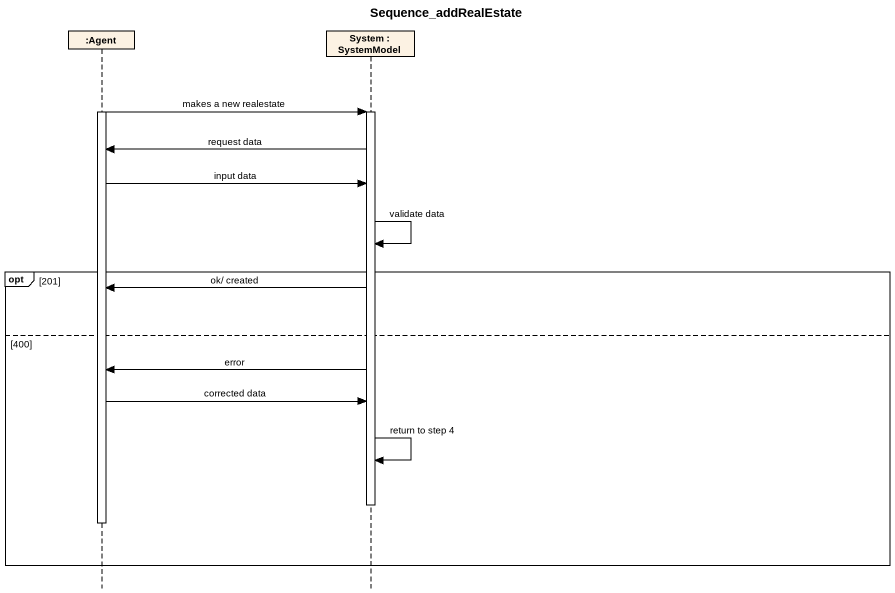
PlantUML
@startuml
title Sequence_addRealEstate
hide footbox
participant ":Agent" as Agent_
participant "System : SystemModel" as System

activate Agent_
Agent_ -> System : makes a new realestate
activate System
System -> Agent_ : request data
Agent_ -> System : input data
System -> System : validate data
opt 201
  System -> Agent_ : ok/ created
else 400
  System -> Agent_ : error
  Agent_ -> System : corrected data
  System -> System : return to step 4
  deactivate System
  deactivate Agent_
end
@enduml
